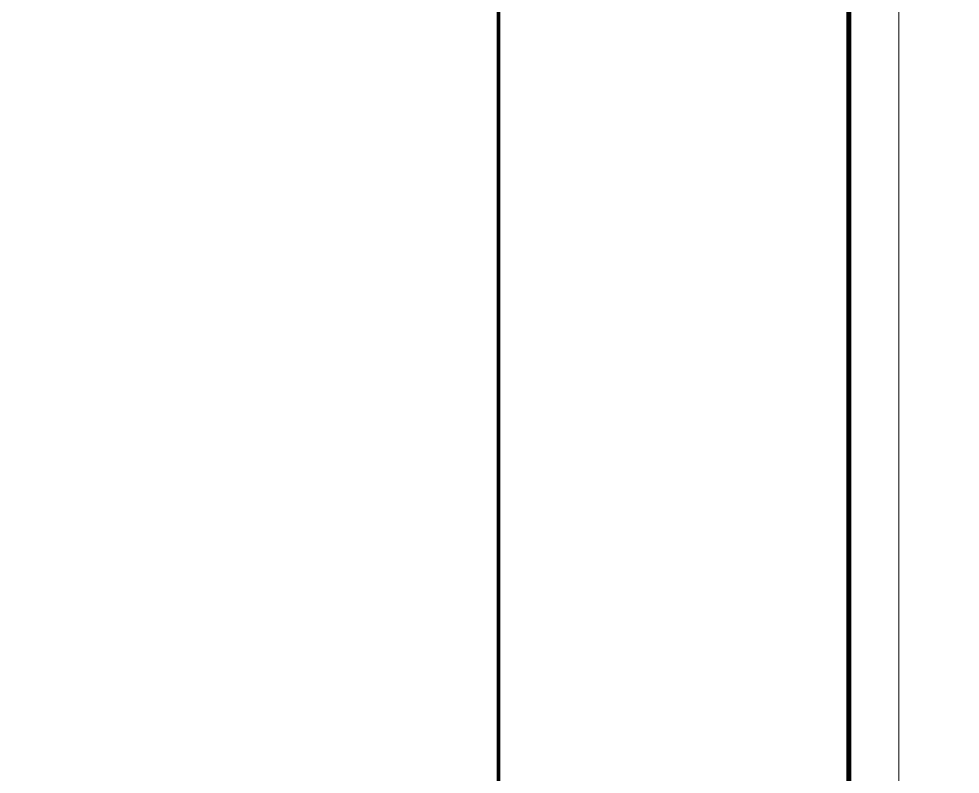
# Model space of a CAD drawing. Extents: x 5031545 to 5313844, y -886381 to -283477.
# Drawn here: x 5212157 to 5230969, y -812369 to -797281 of the extents above; entities that cross this region are included whole.
import ezdxf

# ---------------------------------------------------------------- set-up
doc = ezdxf.new("R2010")
doc.units = 0
doc.header["$LTSCALE"] = 1000
doc.header["$MEASUREMENT"] = 0
doc.layers.add('!!电气', color=1, linetype='CONTINUOUS')
doc.layers.add('图框', color=147, linetype='CONTINUOUS', lineweight=20)

# ---------------------------------------------------------------- blocks, each defined once
blk = doc.blocks.new('A$C1435328E')
at = {"layer": '图框', "const_width": 70}
blk.add_lwpolyline([(-7000, -700), (-7000, 56700)], dxfattribs=at)

msp = doc.modelspace()

# ---------------------------------------------------------------- linework, layer by layer
at = {"layer": '图框'}
for points in [[(5145643.6, -767581), (5229743.6, -767581), (5229743.6, -826981), (5145643.6, -826981)], [(5229743.6, -767581), (5313843.6, -767581), (5313843.6, -826981), (5229743.6, -826981)], [(5229743.6, -767581), (5313843.6, -767581), (5313843.6, -826981), (5229743.6, -826981)]]:
    msp.add_lwpolyline(points, close=True, dxfattribs=at)
at = {"layer": '图框', "const_width": 100}
msp.add_lwpolyline([(5228743.6, -825981), (5228743.6, -768581), (5148143.6, -768581), (5148143.6, -825981)], close=True, dxfattribs=at)

# ---------------------------------------------------------------- block references
at = {"layer": '!!电气'}
msp.add_blockref('A$C1435328E', (5228743.6, -825281), dxfattribs=at)

doc.saveas('drawing.dxf')
